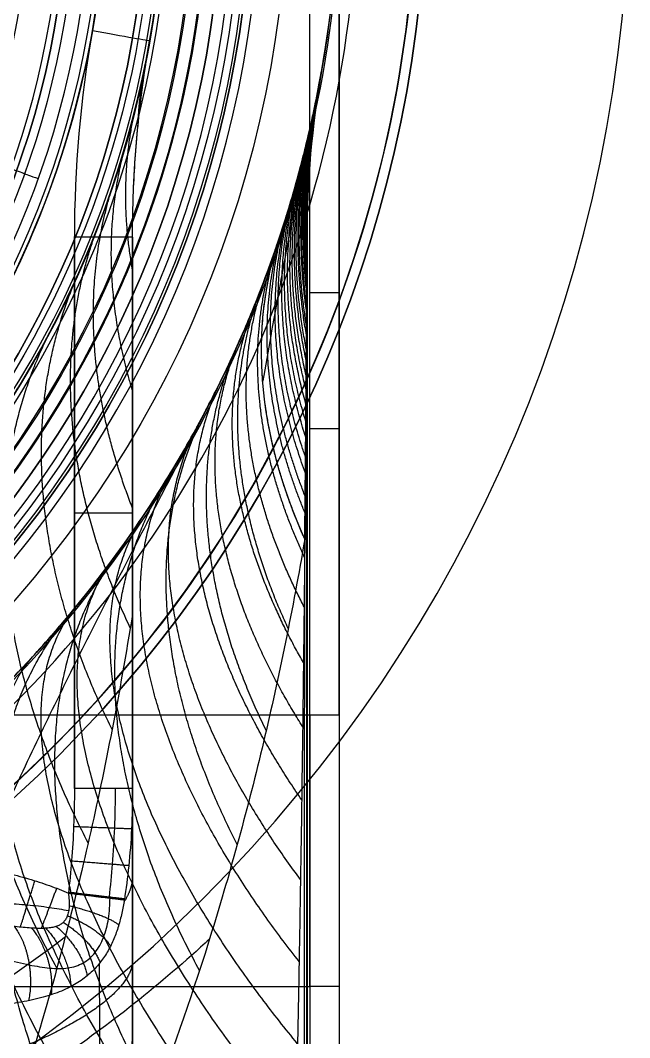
# Model space of a CAD drawing. Header units: centimetres. Extents: x -2.5 to 2.5, y -13.5 to 2.5.
# Drawn here: x 1.452 to 2.5, y -2.008 to -0.258 of the extents above; entities that cross this region are included whole.
import ezdxf

# ---------------------------------------------------------------- set-up
doc = ezdxf.new("R2010")
doc.units = ezdxf.units.CM
doc.layers.add('Default', color=7, linetype='Continuous', true_color=0x000000)

msp = doc.modelspace()

# ---------------------------------------------------------------- linework, layer by layer
at = {"layer": 'Default'}
for p, q in [((1.545, -1.5797, 0.5), (1.545, -0.6312, 0.5)), ((1.645, -0.6312, 0.176), (1.645, -2.4857, 0.176)), ((1.945, -0.6312, 0.2094), (1.945, -12.05, 0.2094))]:
    msp.add_line(p, q, dxfattribs=at)
for centre, radius, start, end in [((0, 0, -12.2), 2.4997, 270, 90), ((0, 0, -3.2), 2, 270, 90), ((0, 0, 1.625), 1.775, 270, 90), ((0, 0, 2.2181), 1.775, 270, 90), ((0, 0, 1.7716), 1.775, 270, 90), ((0, 0, 2.2306), 1.775, 270, 89.5314), ((0, 0, -3.2), 1.7, 270, 90), ((0, 0, 1.9431), 1.695, 270, 90), ((0, 0, 2.1931), 1.695, 270, 90), ((0, 0, 1.9681), 1.67, 270, 90), ((0, 0, -2.3), 1.6, 304.7778, 235.2223), ((0, 0, -2.85), 1.6, 270, 90), ((0, 0, 1.6), 1.575, 110.3329, 69.6671), ((0, 0, 0.5), 1.4698, 270, 90), ((0, 0, 1.4), 1.525, 112.0972, 67.9028), ((0, 0, -11.7), 1.7086, 268.5991, 6.7221), ((0, 0, -11.7), 1.7086, 268.5991, 6.7221), ((0, 0, -11.7), 2.033, 268.9001, 5.6458), ((0, 0, -12.1), 2.15, 180, 0), ((0, 0, 2.7331), 1.8654, 180, 0), ((0, 0, -12.1), 1.85, 180, 0), ((0, 0, 2.3), 1.82, 180, 0), ((0, 0, 2.28), 1.8, 180, 0), ((0, 0, 1.4), 1.8, 180, 0), ((0, 0, 2.9845), 1.7739, 180, 360), ((0, 0, -11.9502), 1.7, 180, 0), ((0, 0, 1.4), 1.5927, 180, 0), ((0, 0, 1.3), 1.535, 180, 0), ((0, 0, 0.95), 1.535, 180, 0), ((0, 0, 2.2036), 2.0033, 268.6052, 0), ((0, 0, 2.0421), 1.8, 270, 0), ((0, 0, -12), 2.15, 180, 0), ((0, 0, -12.2), 1.85, 180, 0), ((3.595, -0.6312, 0.5), 2.05, 170.0409, 180), ((3.595, -0.6312, 0.4), 1.65, 170.0409, 180)]:
    msp.add_arc(centre, radius, start, end, dxfattribs=at)
at = {"layer": 'Default', "extrusion": (0, 0, -1)}
for centre, radius, start, end in [((0, 0, 0.55), 2, 90, 196.6608), ((0, 0, -2.12), 1.845, 90, 270), ((0, 0, 0.9), 1.7, 336.1372, 203.8627), ((0, 0, -0.4), 1.7, 350.0409, 189.9591), ((0, 0, -1.9181), 1.775, 90, 270), ((0, 0, -2.2431), 1.775, 92.1373, 270), ((0, 0, -1.6), 1.75, 90, 270), ((0, 0, -1.9431), 1.75, 90, 270), ((0, 0, -2.1931), 1.75, 90, 270), ((0, 0, -2.1), 2, 121.2771, 271.3948), ((0, 0, 2.95), 1.7, 90, 270), ((0, 0, 3.075), 1.7, 90, 270), ((0, 0, -2.1), 2, 121.2771, 238.7227), ((0, 0, -0.5), 1.6, 350.0409, 189.9591), ((0, 0, -2.1681), 1.67, 90, 270), ((0, 0, -2.0681), 1.67, 90, 270), ((0, 0, -1.575), 1.55, 112.0972, 67.9028), ((0, 0, -1.425), 1.55, 112.0972, 67.9028), ((0, 0, -1.5), 1.55, 112.0972, 67.9028), ((0, 0, 2.3), 1.6, 160.3185, 235.2222), ((0, 0, 2.85), 1.6, 173.0769, 270), ((0, 0, 11.6), 2.133, 176.899, 271.0999), ((0, 0, 11.5897), 2.1324, 177.1805, 270), ((0, 0, 12.2), 2.15, 180, 0), ((0, 0, -2.7003), 1.9124, 180, 360), ((0, 0, 12), 1.85, 180, 0), ((0, 0, -2.3), 1.8322, 180, 0), ((0, 0, -1.721), 1.8, 180, 0), ((0, 0, -2.239), 1.8, 180, 0), ((0, 0, -1.125), 1.535, 180, 0), ((0, 0, -2.1979), 1.8, 180, 270), ((0, 0, 12.2), 1.7, 180, 0), ((0, 0, 11.7004), 1.7, 180, 271.4009), ((0, 0, -3.0503), 1.68, 180, 218.1628), ((-3.595, -0.6312, -0.4), 1.95, 0, 9.9591), ((-3.595, -0.6312, -0.073), 1.95, 0, 9.9591), ((-3.595, -0.6312, -0.0189), 1.65, 0, 9.9591), ((-3.595, -0.6312, -0.2094), 1.65, 0, 9.9591), ((-3.595, -0.6312, -0.5), 2.05, 0, 0.0349)]:
    msp.add_arc(centre, radius, start, end, dxfattribs=at)
at = {"layer": 'Default', "extrusion": (1.18574e-07, 1.91766e-06, -1)}
msp.add_arc((0, 0, -2.2849), 1.7524, 93.5352, 86.4648, dxfattribs=at)
at = {"layer": 'Default', "extrusion": (-4.41645e-08, 4.39232e-08, 1)}
msp.add_arc((0, 0, -2.2), 1.7, 304.7778, 235.2223, dxfattribs=at)
at = {"layer": 'Default', "extrusion": (-0.172945, -0.984932, -2.20339e-13)}
msp.add_arc((1.6, 0.4), 0.1, 0, 90, dxfattribs=at)
at = {"layer": 'Default', "extrusion": (0.336942, 0.941525, 0)}
for centre, start, end in [((-1.525, 1.425), 180, 270), ((-1.575, 1.575), 0, 89.9999)]:
    msp.add_arc(centre, 0.025, start, end, dxfattribs=at)
at = {"layer": 'Default', "extrusion": (0, -1, 0)}
for centre, radius, start, end in [((1.545, 0.4, 0.6312), 0.1, 0, 90), ((1.95, 2.7502, 0.9601), 0.05, 270, 0)]:
    msp.add_arc(centre, radius, start, end, dxfattribs=at)
at = {"layer": 'Default', "extrusion": (-0.252014, -0.757882, -0.601751)}
msp.add_arc((3.65, -0.5077, 0.3826), 1.65, 151.1313, 180.0003, dxfattribs=at)
at = {"layer": 'Default', "extrusion": (0, 1, 0)}
for centre, radius, start, end in [((-1.95, 3.2003, -0.7264), 0.05, 90, 180), ((-1.545, 0.4, -1.1055), 0.1, 90, 180), ((-1.95, 3.2003, -1.4528), 0.05, 90, 180), ((-1.95, 2.7502, -1.9202), 0.05, 180, 270)]:
    msp.add_arc(centre, radius, start, end, dxfattribs=at)
at = {"layer": 'Default', "extrusion": (0.000407828, -0.999999, 0.001673)}
msp.add_arc((1.8945, 0.0179, 1.1515), 0.05, 337.3197, 359.9969, dxfattribs=at)
at = {"layer": 'Default', "extrusion": (-1, 0, 0)}
for centre, radius in [((1.4528, 18.2502, -1.95), 15), ((1.4528, 18.2502, -2), 15.05), ((1.9202, 14.7002, -1.95), 12), ((1.9202, 14.7002, -2), 11.95), ((1.9202, 14.7002, -2), 11.95)]:
    msp.add_arc(centre, radius, 270, 285, dxfattribs=at)
at = {"layer": 'Default', "extrusion": (3.51805e-15, -1, -1.2551e-07)}
msp.add_arc((1.545, 0.4, 1.5797), 0.1, 0, 90, dxfattribs=at)
at = {"layer": 'Default', "extrusion": (0.854665, 0.51918, -1.05271e-05)}
msp.add_arc((-3.65, 2.1, 0), 1.65, 270, 356.3437, dxfattribs=at)
at = {"layer": 'Default', "extrusion": (0.120446, 0.99272, 3.85638e-12)}
msp.add_arc((-1.7354, 0.4, -1.5615), 0.1, 90, 165.6339, dxfattribs=at)
at = {"layer": 'Default'}
for points, degree in [([(1.95, -1.9202, 2.7003), (1.95, -0.9601, 2.7003), (1.95, 0, 2.7003)], 2), ([(1.95, -1.4528, 3.2502), (1.95, -0.7264, 3.2502), (1.95, 0, 3.2502)], 2), ([(2, 0, 2.7502), (2, -0.9601, 2.7502), (2, -1.9202, 2.7502)], 2), ([(2, -1.4528, 3.2003), (2, -0.7264, 3.2003), (2, 0, 3.2003)], 2), ([(1.6744, -0.294, -0.2541), (1.6688, -0.3257, -0.2979), (1.6557, -0.3899, -0.3933), (1.6289, -0.4906, -0.5568), (1.5928, -0.5981, -0.7411), (1.5446, -0.7141, -0.9466), (1.4795, -0.8422, -1.1781), (1.3898, -0.9841, -1.438), (1.2856, -1.1162, -1.6817), (1.1811, -1.2256, -1.8839), (1.0747, -1.3196, -2.0579), (1.0043, -1.3723, -2.1555), (0.9697, -1.3963, -2.2)], 3), ([(1.645, -0.6312, -0.048), (1.645, -0.5934, -0.0699), (1.6472, -0.5178, -0.1145), (1.6572, -0.4036, -0.1841), (1.668, -0.3302, -0.2306), (1.6744, -0.294, -0.2541)], 3), ([(1.6744, -0.294, 0.4), (1.6744, -0.294, 0.073), (1.6744, -0.294, -0.2541)], 2), ([(1.9699, -0.3459, 0.4), (1.9699, -0.3459, 0.2094), (1.9699, -0.3459, 0.0189)], 2), ([(1.545, -0.6312, 0.5), (1.545, -1.1055, 0.5), (1.545, -1.5797, 0.5)], 2), ([(1.645, -1.2789, 0.0726), (1.645, -1.2387, 0.0724), (1.645, -1.1617, 0.0705), (1.645, -1.0573, 0.0637), (1.645, -0.9631, 0.0531), (1.645, -0.8788, 0.039), (1.645, -0.8035, 0.0216), (1.645, -0.7373, 0.0011), (1.645, -0.6794, -0.0222), (1.645, -0.6464, -0.0392), (1.645, -0.6312, -0.048)], 3), ([(1.645, -0.6312, -0.048), (1.645, -0.6312, 0.176), (1.645, -0.6312, 0.4)], 2), ([(1.645, -0.6312, 0.4), (1.645, -1.1055, 0.4), (1.645, -1.5797, 0.4)], 2), ([(1.945, -0.6312, 0.4), (1.945, -0.6313, 0.4002), (1.945, -0.6316, 0.4005), (1.945, -0.6324, 0.4008), (1.945, -0.6334, 0.4011), (1.945, -0.6344, 0.4013), (1.945, -0.6355, 0.4015), (1.945, -0.6367, 0.4017), (1.945, -0.638, 0.4019), (1.945, -0.6395, 0.4021), (1.9449, -0.6413, 0.4023), (1.9449, -0.6431, 0.4025), (1.9449, -0.6452, 0.4027), (1.9449, -0.6474, 0.4029), (1.9449, -0.65, 0.4031), (1.9449, -0.6528, 0.4034), (1.9449, -0.656, 0.4036), (1.9449, -0.6595, 0.4039), (1.9448, -0.6634, 0.4041), (1.9448, -0.6677, 0.4044), (1.9448, -0.6726, 0.4047), (1.9447, -0.6781, 0.405), (1.9447, -0.6845, 0.4054), (1.9447, -0.6917, 0.4057), (1.9446, -0.6995, 0.4061), (1.9446, -0.7079, 0.4065), (1.9445, -0.7166, 0.4069), (1.9445, -0.7258, 0.4072), (1.9444, -0.7354, 0.4076), (1.9444, -0.7459, 0.408), (1.9443, -0.7572, 0.4084), (1.9442, -0.7695, 0.4089), (1.9441, -0.783, 0.4094), (1.944, -0.7977, 0.4098), (1.9439, -0.8136, 0.4104), (1.9438, -0.8308, 0.4109), (1.9437, -0.8495, 0.4115), (1.9435, -0.8697, 0.4121), (1.9434, -0.8917, 0.4127), (1.9432, -0.9155, 0.4133), (1.943, -0.9414, 0.4141), (1.9428, -0.9694, 0.4148), (1.9425, -0.9998, 0.4156), (1.9422, -1.0328, 0.4164), (1.9419, -1.0686, 0.4173), (1.9416, -1.1074, 0.4182), (1.9412, -1.1495, 0.4192), (1.9407, -1.1952, 0.4203), (1.9402, -1.2447, 0.4214), (1.9396, -1.2986, 0.4226), (1.9389, -1.3571, 0.4239), (1.9382, -1.4208, 0.4253), (1.9373, -1.4903, 0.4267), (1.9362, -1.566, 0.4283), (1.9351, -1.6488, 0.43), (1.9337, -1.7395, 0.4317), (1.932, -1.8391, 0.4336), (1.9301, -1.9488, 0.4357), (1.9277, -2.0699, 0.4379), (1.9249, -2.2042, 0.4401), (1.9214, -2.3541, 0.4426), (1.917, -2.521, 0.445), (1.9113, -2.7124, 0.4475), (1.9037, -2.927, 0.4495), (1.8981, -3.0561, 0.45), (1.895, -3.1195, 0.45)], 3), ([(1.945, -12.05, 0.4), (1.945, -6.3406, 0.4), (1.945, -0.6312, 0.4)], 2), ([(1.945, -0.6312, 0.0189), (1.945, -0.6312, 0.2094), (1.945, -0.6312, 0.4)], 2), ([(1.945, -1.1506, 0.0198), (1.945, -1.0929, 0.0197), (1.945, -0.9775, 0.0195), (1.945, -0.8044, 0.0192), (1.945, -0.689, 0.019), (1.945, -0.6312, 0.0189)], 3), ([(1.944, -1.1507, 0.0099), (1.9441, -1.0265, 0.0099), (1.9441, -0.9024, 0.0099), (1.9441, -0.7782, 0.0099)], 3), ([(1.938, -12.0499, 0.0016), (1.9377, -10.7841, 0.0017), (1.938, -8.2883, 0.0016), (1.9391, -4.579, 0.0011), (1.9404, -2.2735, 0.0007), (1.9411, -1.1507, 0.0005)], 3), ([(1.945, -12.05, 0.0271), (1.945, -10.9196, 0.0277), (1.945, -8.6053, 0.0273), (1.945, -4.9837, 0.025), (1.945, -2.4474, 0.0219), (1.945, -1.1506, 0.0198)], 3), ([(1.645, -1.2789, 0.0726), (1.6229, -1.4162, 0.0254), (1.5728, -1.673, -0.0655), (1.4846, -2.0083, -0.1873), (1.3894, -2.2933, -0.2921), (1.2884, -2.5362, -0.3837), (1.1843, -2.7412, -0.4628), (1.0793, -2.9133, -0.5305), (0.9757, -3.0566, -0.5875), (0.8733, -3.1749, -0.6358), (0.7715, -3.2741, -0.6769), (0.668, -3.3585, -0.7124), (0.567, -3.4266, -0.7413), (0.4702, -3.4801, -0.764), (0.3752, -3.5216, -0.7819), (0.2801, -3.5532, -0.7957), (0.1849, -3.5752, -0.8054), (0.091, -3.5882, -0.811), (0.0301, -3.5905, -0.8122), (0, -3.5905, -0.8122)], 3), ([(1.645, -12.0512, 0.0978), (1.645, -11.7362, 0.0984), (1.645, -11.1074, 0.0992), (1.645, -10.1701, 0.0994), (1.645, -9.2318, 0.0988), (1.645, -8.2877, 0.0976), (1.645, -7.334, 0.0959), (1.645, -6.373, 0.0937), (1.645, -5.4032, 0.0912), (1.645, -4.4166, 0.0879), (1.645, -3.4062, 0.0839), (1.645, -2.3656, 0.079), (1.645, -1.6452, 0.0749), (1.645, -1.2789, 0.0726)], 3), ([(-1.95, -1.4528, 3.2502), (0, -1.4528, 3.2502), (1.95, -1.4528, 3.2502)], 2), ([(1.545, -1.5797, 0.5), (1.545, -1.6017, 0.5), (1.5441, -1.6443, 0.5), (1.5406, -1.7041, 0.5), (1.5369, -1.7412, 0.5), (1.5347, -1.7592, 0.5)], 3), ([(1.645, -1.5797, 0.4), (1.645, -1.6189, 0.3811), (1.645, -1.6986, 0.3447), (1.645, -1.8217, 0.2946), (1.645, -1.9061, 0.2643), (1.645, -1.9489, 0.25)], 3), ([(1.4262, -1.7242, 0.5), (1.4401, -1.7275, 0.5), (1.4665, -1.7345, 0.5), (1.5026, -1.7462, 0.5), (1.5244, -1.7548, 0.5), (1.5347, -1.7592, 0.5)], 3), ([(1.6309, -1.7708, 0.4248), (1.6296, -1.7785, 0.4259), (1.6268, -1.7938, 0.4291), (1.621, -1.8164, 0.4366), (1.6133, -1.8383, 0.4466), (1.6033, -1.8587, 0.459), (1.5907, -1.878, 0.4737), (1.5747, -1.8958, 0.4906), (1.5547, -1.9116, 0.5095), (1.5304, -1.9251, 0.5296), (1.5007, -1.9364, 0.5509), (1.4641, -1.9454, 0.5726), (1.4367, -1.9495, 0.5855), (1.4221, -1.9512, 0.5914)], 3), ([(-1.95, -1.9202, 2.7003), (0, -1.9202, 2.7003), (1.95, -1.9202, 2.7003)], 2), ([(1.4221, -1.9512, 0.5914), (1.4289, -2.0024, 0.5542), (1.4434, -2.1066, 0.4845), (1.4664, -2.2661, 0.3949), (1.4893, -2.4289, 0.3195), (1.5113, -2.5955, 0.258), (1.5302, -2.7562, 0.2127), (1.5444, -2.8987, 0.1833), (1.5488, -3.023, 0.1655), (1.5453, -3.1532, 0.1536), (1.5436, -3.2545, 0.15), (1.5427, -3.308, 0.15)], 3), ([(1.5427, -3.308, 0.15), (1.5526, -3.2376, 0.15), (1.5723, -3.1014, 0.1533), (1.594, -2.923, 0.1643), (1.6074, -2.7168, 0.1816), (1.6237, -2.4912, 0.203), (1.6392, -2.2377, 0.2265), (1.645, -2.049, 0.2423), (1.645, -1.9489, 0.25)], 3), ([(1.645, -1.9489, 0.25), (1.645, -1.9849, 0.2442), (1.645, -2.0545, 0.2332), (1.645, -2.152, 0.2184), (1.645, -2.2426, 0.2055), (1.645, -2.3265, 0.1944), (1.645, -2.4036, 0.1849), (1.645, -2.4741, 0.1771), (1.645, -2.538, 0.1707), (1.645, -2.5971, 0.1654), (1.645, -2.6531, 0.161), (1.645, -2.7076, 0.1573), (1.645, -2.7626, 0.1543), (1.645, -2.8178, 0.152), (1.645, -2.873, 0.1504), (1.645, -2.9097, 0.15), (1.645, -2.928, 0.15)], 3)]:
    msp.add_open_spline(points, degree=degree, dxfattribs=at)
for points, knots in [([(1.0384, -1.7093, 2.1), (1.059, -1.6968, 2.1), (1.1009, -1.6703, 2.0975), (1.1646, -1.6266, 2.0857), (1.2308, -1.5772, 2.0649), (1.3001, -1.5207, 2.0334), (1.3724, -1.456, 1.9891), (1.4473, -1.3818, 1.93), (1.5241, -1.2969, 1.8537), (1.6037, -1.1975, 1.7551), (1.6815, -1.0858, 1.6346), (1.7489, -0.9727, 1.5034), (1.7989, -0.8758, 1.3847), (1.8377, -0.7909, 1.2758), (1.8678, -0.7164, 1.1762), (1.8915, -0.651, 1.0849), (1.9101, -0.5936, 1.0009), (1.9249, -0.5436, 0.9237), (1.9365, -0.5004, 0.8525), (1.9456, -0.4635, 0.7869), (1.9527, -0.4327, 0.7265), (1.9581, -0.4073, 0.6709), (1.9622, -0.3872, 0.6198), (1.9651, -0.3719, 0.573), (1.9672, -0.3607, 0.5303), (1.9686, -0.3531, 0.4917), (1.9694, -0.3485, 0.457), (1.9698, -0.3463, 0.4264), (1.9699, -0.3459, 0.4084), (1.9699, -0.3459, 0.4)], [0, 0, 0, 0, 0.940384, 1.880814, 2.821243, 3.761672, 4.702101, 5.64253, 6.58296, 7.523389, 8.463818, 9.404247, 10.344677, 11.285106, 12.225535, 13.165964, 14.106394, 15.046823, 15.987252, 16.927681, 17.86811, 18.80854, 19.748969, 20.689398, 21.629827, 22.570257, 23.510686, 24.451115, 25.391544, 25.391544, 25.391544, 25.391544]), ([(1.9699, -0.3459, 0.0189), (1.9699, -0.3459, 0.0104), (1.9698, -0.3463, -0.0076), (1.9694, -0.3485, -0.0376), (1.9686, -0.3529, -0.071), (1.9673, -0.36, -0.1083), (1.9654, -0.3706, -0.1494), (1.9626, -0.3849, -0.1942), (1.9589, -0.4037, -0.243), (1.9539, -0.4273, -0.2961), (1.9474, -0.4561, -0.3536), (1.9391, -0.4904, -0.4158), (1.9285, -0.5306, -0.4832), (1.9152, -0.5769, -0.5559), (1.9041, -0.6123, -0.6085), (1.8978, -0.6311, -0.6358)], [0, 0, 0, 0, 0.560946, 1.121894, 1.682843, 2.243791, 2.804739, 3.365688, 3.926636, 4.487584, 5.048533, 5.609481, 6.170429, 6.731378, 7.292326, 7.292326, 7.292326, 7.292326]), ([(1.9586, -0.4048, -0.2444), (1.9564, -0.4154, -0.249), (1.9507, -0.4432, -0.2597), (1.9414, -0.4891, -0.2734), (1.9306, -0.5436, -0.2853), (1.9193, -0.6019, -0.2945), (1.9075, -0.6643, -0.3016), (1.8951, -0.7312, -0.3067), (1.8821, -0.8033, -0.3102), (1.8733, -0.8529, -0.3115), (1.8688, -0.8786, -0.3119), (1.8688, -0.8786, -0.3119)], [0.3286699, 0.3286699, 0.3286699, 0.3286699, 0.3711548, 0.4404172, 0.5155843, 0.5971821, 0.6858107, 0.782086, 0.8866198, 1, 1.0000055, 1.0000055, 1.0000055, 1.0000055]), ([(1.8978, -0.6311, -0.6358), (1.8746, -0.7008, -0.7368), (1.8223, -0.8334, -0.9356), (1.7233, -1.022, -1.2263), (1.6134, -1.1871, -1.484), (1.4955, -1.3321, -1.7114), (1.3731, -1.4574, -1.9084), (1.2488, -1.5649, -2.0775), (1.1244, -1.6562, -2.2212), (1.0013, -1.7332, -2.3423), (0.8803, -1.7975, -2.4434), (0.762, -1.8506, -2.5268), (0.6465, -1.8939, -2.5949), (0.5337, -1.9286, -2.6494), (0.4235, -1.9557, -2.6919), (0.3155, -1.9759, -2.7236), (0.2088, -1.99, -2.7457), (0.1036, -1.9982, -2.7585), (0.0343, -2, -2.7613), (0, -2, -2.7613)], [0, 0, 0, 0, 1.999729, 3.999461, 5.999193, 7.998925, 9.998657, 11.998389, 13.99812, 15.997852, 17.997584, 19.997316, 21.997048, 23.99678, 25.996512, 27.996244, 29.995975, 31.995707, 33.995439, 33.995439, 33.995439, 33.995439]), ([(1.9411, -1.1507, 0.0005), (1.9413, -1.136, 0.0008), (1.9415, -1.1078, 0.0014), (1.9419, -1.0688, 0.0023), (1.9422, -1.0328, 0.0031), (1.9425, -0.9997, 0.0039), (1.9428, -0.9692, 0.0047), (1.943, -0.941, 0.0054), (1.9432, -0.9151, 0.006), (1.9434, -0.8913, 0.0066), (1.9435, -0.8693, 0.0072), (1.9437, -0.849, 0.0078), (1.9438, -0.8303, 0.0083), (1.9439, -0.8131, 0.0088), (1.944, -0.7973, 0.0093), (1.9441, -0.7827, 0.0098), (1.9442, -0.7692, 0.0102), (1.9443, -0.7568, 0.0107), (1.9444, -0.7454, 0.0111), (1.9444, -0.7348, 0.0115), (1.9445, -0.7251, 0.0118), (1.9445, -0.7161, 0.0122), (1.9446, -0.7079, 0.0125), (1.9446, -0.7003, 0.0129), (1.9447, -0.6934, 0.0132), (1.9447, -0.6871, 0.0135), (1.9447, -0.6814, 0.0138), (1.9448, -0.6762, 0.0141), (1.9448, -0.6715, 0.0143), (1.9448, -0.6672, 0.0146), (1.9448, -0.6634, 0.0148), (1.9448, -0.6599, 0.015), (1.9449, -0.6568, 0.0153), (1.9449, -0.6539, 0.0155), (1.9449, -0.6513, 0.0157), (1.9449, -0.6489, 0.0159), (1.9449, -0.6467, 0.0161), (1.9449, -0.6447, 0.0162), (1.9449, -0.6429, 0.0164), (1.9449, -0.6413, 0.0166), (1.945, -0.6398, 0.0168), (1.945, -0.6384, 0.017), (1.945, -0.6371, 0.0171), (1.945, -0.6359, 0.0173), (1.945, -0.6349, 0.0175), (1.945, -0.634, 0.0177), (1.945, -0.6331, 0.0179), (1.945, -0.6323, 0.0181), (1.945, -0.6316, 0.0184), (1.945, -0.6312, 0.0187), (1.945, -0.6312, 0.0189)], [0, 0, 0, 0, 0.108384, 0.216768, 0.325152, 0.433536, 0.541919, 0.650303, 0.758687, 0.867071, 0.975455, 1.083839, 1.192223, 1.300607, 1.408991, 1.517374, 1.625758, 1.734142, 1.842526, 1.95091, 2.059294, 2.167678, 2.276062, 2.384446, 2.49283, 2.601213, 2.709597, 2.817981, 2.926365, 3.034749, 3.143133, 3.251517, 3.359901, 3.468285, 3.576668, 3.685052, 3.793436, 3.90182, 4.010204, 4.118588, 4.226972, 4.335356, 4.44374, 4.552123, 4.660507, 4.768891, 4.877275, 4.985659, 5.094043, 5.202392, 5.202392, 5.202392, 5.202392]), ([(1.2808, -2.1085, 0.9498), (1.2808, -2.0727, 0.9812), (1.2888, -1.9979, 1.0436), (1.3221, -1.8744, 1.1312), (1.369, -1.7468, 1.207), (1.4249, -1.6169, 1.2711), (1.4861, -1.4864, 1.3239), (1.5497, -1.3573, 1.3665), (1.6149, -1.2291, 1.4002), (1.6817, -1.1, 1.4264), (1.7344, -0.9992, 1.4411), (1.7646, -0.9416, 1.4474), (1.7715, -0.9283, 1.4488)], [1.131803, 1.131803, 1.131803, 1.131803, 5.068049, 8.702734, 12.10703, 15.391469, 18.50022, 21.420031, 24.221033, 26.973401, 29.704206, 30.513827, 30.513827, 30.513827, 30.513827]), ([(1.9411, -1.1507, 0.0005), (1.9205, -1.2711, -0.0486), (1.8733, -1.5027, -0.1464), (1.7835, -1.8312, -0.2895), (1.6823, -2.121, -0.4179), (1.5757, -2.3704, -0.5292), (1.4649, -2.5845, -0.6266), (1.3497, -2.7714, -0.713), (1.2313, -2.9339, -0.789), (1.1154, -3.0697, -0.8528), (1.0012, -3.1833, -0.9072), (0.8861, -3.2806, -0.9543), (0.7708, -3.3628, -0.9945), (0.6564, -3.4309, -1.0279), (0.5447, -3.4855, -1.0548), (0.4347, -3.5283, -1.0761), (0.3249, -3.5609, -1.0924), (0.215, -3.5837, -1.1039), (0.1062, -3.5972, -1.1106), (0.0352, -3.5997, -1.1121), (0, -3.5997, -1.1121)], [-35.873472, -35.873472, -35.873472, -35.873472, -33.880462, -31.887452, -29.894442, -27.901432, -25.908422, -23.915412, -21.922402, -19.929392, -17.936382, -15.943372, -13.950362, -11.957352, -9.964342, -7.971332, -5.978322, -3.985312, -1.992302, 0, 0, 0, 0]), ([(1.9433, -12.0498, 0.014), (1.9432, -11.6208, 0.014), (1.9432, -10.7615, 0.0141), (1.9432, -9.4354, 0.014), (1.9433, -8.0325, 0.014), (1.9435, -6.5159, 0.0139), (1.9438, -4.8714, 0.0138), (1.9442, -3.0702, 0.0136), (1.9445, -1.8131, 0.0136), (1.9446, -1.1507, 0.0135)], [2.181643, 2.181643, 2.181643, 2.181643, 15.05252, 27.959278, 41.965402, 57.139338, 73.4586, 91.301475, 111.173678, 111.173678, 111.173678, 111.173678]), ([(1.6049, -1.7677, 0.4707), (1.605, -1.7671, 0.4707), (1.6073, -1.7477, 0.4707), (1.6112, -1.7076, 0.4707), (1.6149, -1.6455, 0.4707), (1.6157, -1.6022, 0.4707), (1.6157, -1.5797, 0.4707)], [0.8458325, 0.8458325, 0.8458325, 0.8458325, 0.8473776, 0.8936418, 0.9445146, 1, 1, 1, 1]), ([(1.645, -1.5797, 0.4), (1.645, -1.6037, 0.4028), (1.6438, -1.6499, 0.4084), (1.6389, -1.7135, 0.4167), (1.6338, -1.7523, 0.4221), (1.6309, -1.7708, 0.4248)], [-1.935351, -1.935351, -1.935351, -1.935351, -1.29023, -0.645108, 0, 0, 0, 0]), ([(1.5347, -1.7592, 0.5), (1.5352, -1.7634, 0.5), (1.536, -1.7715, 0.5004), (1.5361, -1.7822, 0.502), (1.5351, -1.7916, 0.5043), (1.5329, -1.7994, 0.5072), (1.5297, -1.8055, 0.5103), (1.5258, -1.8101, 0.5134), (1.521, -1.8137, 0.5167), (1.5151, -1.8165, 0.5202), (1.5079, -1.8185, 0.524), (1.4995, -1.8197, 0.528), (1.4899, -1.8202, 0.5321), (1.4791, -1.82, 0.5362), (1.4672, -1.8193, 0.5404), (1.454, -1.8181, 0.5446), (1.4394, -1.8164, 0.5488), (1.4234, -1.8145, 0.5529), (1.4117, -1.8129, 0.5557), (1.4055, -1.8121, 0.557)], [0, 0, 0, 0, 0.10993, 0.219863, 0.329796, 0.439729, 0.549662, 0.659595, 0.769528, 0.879461, 0.989394, 1.099327, 1.20926, 1.319192, 1.429125, 1.539058, 1.648991, 1.758924, 1.868857, 1.868857, 1.868857, 1.868857]), ([(1.414, -1.7762, 0.5154), (1.418, -1.7764, 0.515), (1.4347, -1.7772, 0.513), (1.4641, -1.7792, 0.5098), (1.5004, -1.7834, 0.5064), (1.5242, -1.7873, 0.5046), (1.5352, -1.7894, 0.5038)], [0.14486377, 0.14486377, 0.14486377, 0.14486377, 0.15334372, 0.17975913, 0.20607006, 0.22886175, 0.22886175, 0.22886175, 0.22886175]), ([(1.4267, -1.8735, 0.6009), (1.4406, -1.8768, 0.5952), (1.4665, -1.8828, 0.5828), (1.502, -1.8892, 0.5608), (1.5334, -1.8897, 0.5367), (1.5603, -1.8814, 0.5122), (1.5818, -1.8628, 0.4907), (1.5967, -1.8353, 0.4751), (1.6048, -1.8019, 0.4675), (1.6062, -1.7792, 0.468), (1.6063, -1.7679, 0.4693), (1.6063, -1.7679, 0.4693)], [0.000006, 0.000006, 0.000006, 0.000006, 0.1503755, 0.2875183, 0.4132639, 0.528431, 0.634121, 0.7432535, 0.8646852, 1, 1.0000028, 1.0000028, 1.0000028, 1.0000028]), ([(1.5292, -1.8351, -0.1246), (1.5191, -1.8429, -0.1392), (1.4669, -1.8823, -0.2145), (1.3739, -1.9456, -0.342), (1.2518, -2.0159, -0.4966), (1.1358, -2.0727, -0.6332), (1.0231, -2.1195, -0.7567), (0.9113, -2.158, -0.8705), (0.8031, -2.1882, -0.9724), (0.7034, -2.2102, -1.0591), (0.6147, -2.2253, -1.1301), (0.5354, -2.2355, -1.1884), (0.4617, -2.2425, -1.2381), (0.3904, -2.247, -1.2815), (0.3208, -2.2496, -1.3188), (0.2528, -2.2508, -1.3498), (0.186, -2.251, -1.3743), (0.1187, -2.2507, -1.3923), (0.0568, -2.2504, -1.4018), (0.0169, -2.2503, -1.4036), (0, -2.2503, -1.4036)], [14.86413, 14.86413, 14.86413, 14.86413, 15.562228, 18.458655, 21.119642, 23.517518, 25.848067, 28.188775, 30.468217, 32.573514, 34.433886, 36.099976, 37.694218, 39.302963, 40.924426, 42.545401, 44.183165, 45.861617, 47.655354, 48.97419, 48.97419, 48.97419, 48.97419]), ([(1.7774, -1.8385, -0.2931), (1.7671, -1.8479, -0.308), (1.7141, -1.896, -0.3841), (1.6187, -1.9746, -0.5134), (1.4913, -2.065, -0.6708), (1.3684, -2.141, -0.8104), (1.247, -2.2062, -0.937), (1.1245, -2.2629, -1.0541), (1.0036, -2.3107, -1.1595), (0.8898, -2.3486, -1.2494), (0.7866, -2.3775, -1.3234), (0.6925, -2.3998, -1.3845), (0.6032, -2.4175, -1.4368), (0.5152, -2.4319, -1.4825), (0.4272, -2.4433, -1.5221), (0.3395, -2.4521, -1.555), (0.2516, -2.4586, -1.5812), (0.1614, -2.463, -1.6004), (0.0775, -2.4652, -1.6105), (0.0231, -2.4656, -1.6125), (0, -2.4656, -1.6125)], [8.72045, 8.72045, 8.72045, 8.72045, 9.401664, 12.224496, 14.81787, 17.154818, 19.42615, 21.707383, 23.928906, 25.98071, 27.793811, 29.417568, 30.971302, 32.53917, 34.119433, 35.69922, 37.295371, 38.931175, 40.679335, 41.964588, 41.964588, 41.964588, 41.964588]), ([(1.5878, -1.8807, 0.4766), (1.5878, -1.9047, 0.4647), (1.5879, -1.9712, 0.4325), (1.5888, -2.0807, 0.3833), (1.5907, -2.2092, 0.3315), (1.5934, -2.3368, 0.2859), (1.5965, -2.4639, 0.2464), (1.6, -2.5891, 0.2132), (1.6026, -2.6878, 0.1916), (1.6042, -2.7445, 0.181), (1.6047, -2.7603, 0.1781)], [2.536686, 2.536686, 2.536686, 2.536686, 3.390402, 4.891818, 6.352729, 7.778331, 9.173323, 10.54254, 11.836496, 12.338012, 12.338012, 12.338012, 12.338012])]:
    msp.add_open_spline(points, degree=3, knots=knots, dxfattribs=at)
for points, weights in [([(1.6547, -0.437, -0.164), (1.6558, -0.4028, -0.2143), (1.6598, -0.3692, -0.2646), (1.6664, -0.3364, -0.3146)], [1.12395767591, 1.13645300409, 1.1498930089, 1.16427769035]), ([(1.945, -0.6312, 0.4), (1.945, -0.5366, 0.4), (1.9531, -0.4412, 0.4), (1.9699, -0.3459, 0.4)], [1.17847884468, 1.15058635746, 1.1259631268, 1.10460915268]), ([(1.945, -0.6338, 0.4011), (1.9447, -0.5387, 0.4135), (1.9527, -0.443, 0.4262), (1.9696, -0.3473, 0.4391)], [1.17847884468, 1.15024810001, 1.12536638648, 1.10383370409]), ([(1.945, -0.6338, 0.0177), (1.9447, -0.5379, 0.005), (1.9529, -0.4422, -0.0078), (1.9696, -0.3473, -0.0208)], [1.01650568649, 1.00890847498, 1.00393388793, 1.00158192533]), ([(1.9449, -0.6549, 0.4035), (1.9422, -0.5566, 0.4414), (1.9495, -0.4576, 0.4804), (1.9675, -0.3589, 0.5199)], [1.17847884468, 1.14752136868, 1.12059111503, 1.0976880837]), ([(1.9449, -0.6556, 0.0153), (1.9421, -0.5563, -0.0236), (1.9496, -0.4572, -0.0632), (1.9675, -0.3593, -0.1032)], [1.01650569062, 1.00813195077, 1.00294436292, 1.00094292709]), ([(1.9449, -0.6419, 0.4024), (1.9437, -0.5456, 0.4277), (1.9515, -0.4486, 0.4537), (1.9688, -0.3518, 0.48)], [1.17847884468, 1.14918126285, 1.12349061398, 1.10140689805]), ([(1.9449, -0.6419, 0.0165), (1.9437, -0.5448, -0.0092), (1.9517, -0.4478, -0.0353), (1.9688, -0.3518, -0.0616)], [1.0165056885, 1.00861367563, 1.00355177193, 1.0013199774]), ([(1.9446, -0.6985, 0.0129), (1.9367, -0.5925, -0.0525), (1.9427, -0.4868, -0.1194), (1.963, -0.383, -0.187)], [1.01650569523, 1.0067179818, 1.00128328105, 1.00020159298]), ([(1.9447, -0.693, 0.4058), (1.9375, -0.589, 0.4676), (1.9434, -0.484, 0.5314), (1.9636, -0.3798, 0.5965)], [1.17847884468, 1.14298688761, 1.11278832688, 1.08788316249]), ([(1.9448, -0.6746, 0.0141), (1.9397, -0.5723, -0.0381), (1.9466, -0.4703, -0.0913), (1.9655, -0.3698, -0.145)], [1.01650569286, 1.00748964625, 1.00216728416, 1.00053860661]), ([(1.9448, -0.6718, 0.4046), (1.9401, -0.5709, 0.4544), (1.9469, -0.4693, 0.5057), (1.9658, -0.3681, 0.5579)], [1.17847884468, 1.14546728392, 1.11703510264, 1.09318230082]), ([(1.645, -0.6876, -0.0195), (1.6271, -0.5876, -0.1501), (1.63, -0.4917, -0.2821), (1.652, -0.4011, -0.4132)], [1.07070466231, 1.09541743408, 1.12660843235, 1.16427765711]), ([(1.9445, -0.7273, 0.0117), (1.9328, -0.6167, -0.067), (1.9379, -0.5066, -0.1479), (1.9598, -0.3988, -0.2296)], [1.01650569778, 1.00583111452, 1.00033414004, 1.00001477436]), ([(1.9445, -0.7188, 0.4069), (1.9341, -0.6108, 0.4809), (1.9391, -0.5018, 0.5577), (1.9608, -0.3939, 0.6361)], [1.17847884468, 1.14012533775, 1.10795319995, 1.08196243128]), ([(1.9443, -0.761, 0.0105), (1.9282, -0.645, -0.0818), (1.932, -0.5297, -0.1769), (1.956, -0.4173, -0.2732)], [1.01650570052, 1.00483792039, 0.999356052799, 1.00006009776]), ([(1.9443, -0.7492, 0.4081), (1.9301, -0.6364, 0.4946), (1.9339, -0.5228, 0.5847), (1.9574, -0.4105, 0.677)], [1.17847884468, 1.1369098865, 1.10260220186, 1.07555579076]), ([(1.9441, -0.7843, 0.4094), (1.9251, -0.6661, 0.5085), (1.9275, -0.547, 0.6125), (1.9533, -0.4298, 0.7193)], [1.17847884468, 1.1333657182, 1.09680484136, 1.06879621417]), ([(1.9438, -0.8242, 0.4107), (1.9193, -0.6997, 0.5228), (1.9199, -0.5744, 0.6413), (1.9483, -0.4516, 0.7633)], [1.17847884468, 1.12950005642, 1.09060196583, 1.06178457292]), ([(1.944, -0.7999, 0.0093), (1.9226, -0.6775, -0.0968), (1.9249, -0.5562, -0.2068), (1.9513, -0.4386, -0.3184)], [1.01650570349, 1.00373946601, 0.998378705952, 1.00042342332]), ([(1.645, -0.8957, 0.0414), (1.599, -0.7431, -0.1406), (1.5972, -0.5983, -0.3289), (1.6351, -0.4653, -0.5165)], [1.04253260615, 1.06990367311, 1.11048534553, 1.16427762342]), ([(1.9437, -0.8439, 0.008), (1.9158, -0.7144, -0.1123), (1.9164, -0.5862, -0.2377), (1.9457, -0.4628, -0.3652)], [1.01650570672, 1.0025387669, 0.997435825358, 1.0011968821]), ([(1.9435, -0.8691, 0.412), (1.9124, -0.7375, 0.5375), (1.9109, -0.6051, 0.6711), (1.9425, -0.4762, 0.8092)], [1.17847884468, 1.12532166764, 1.08403852591, 1.05462941948]), ([(1.9432, -0.9193, 0.4134), (1.9043, -0.7796, 0.5525), (1.9003, -0.6392, 0.702), (1.9355, -0.5037, 0.8573)], [1.17847884468, 1.1208198451, 1.07713124173, 1.04741303456]), ([(1.9433, -0.8934, 0.0066), (1.9079, -0.7556, -0.1281), (1.9063, -0.6197, -0.2698), (1.9391, -0.4899, -0.4141)], [1.01650571023, 1.00123287286, 0.996559074767, 1.00248431594]), ([(1.9429, -0.9484, 0.0052), (1.8985, -0.8014, -0.1443), (1.8944, -0.6568, -0.3032), (1.9312, -0.5201, -0.4654)], [1.01650571403, 0.999816274518, 0.99578324254, 1.0044066181]), ([(1.645, -1.0973, 0.0661), (1.5653, -0.8947, -0.1561), (1.5577, -0.7039, -0.3935), (1.614, -0.5339, -0.6314)], [1.02376355688, 1.04957488908, 1.09641289903, 1.16427758673]), ([(1.9427, -0.9751, 0.4149), (1.8948, -0.8263, 0.568), (1.8877, -0.677, 0.7343), (1.9273, -0.5343, 0.9079)], [1.17847884468, 1.11597234791, 1.06988402445, 1.04021387429]), ([(1.9424, -1.0095, 0.0037), (1.8875, -0.8519, -0.161), (1.8804, -0.6976, -0.3379), (1.9218, -0.5536, -0.5192)], [1.01650571817, 0.998280438103, 0.995148147179, 1.0071088454]), ([(1.9422, -1.0371, 0.4165), (1.8836, -0.878, 0.5839), (1.873, -0.7188, 0.7682), (1.9176, -0.5683, 0.9615)], [1.17847884468, 1.11073869648, 1.06228120199, 1.03310636124]), ([(1.9418, -1.0768, 0.0021), (1.8745, -0.9074, -0.1781), (1.8639, -0.7424, -0.3742), (1.9108, -0.5905, -0.5759)], [1.01650572266, 0.996616145232, 0.994701937548, 1.01076309961]), ([(1.641, -1.3034, 0.0642), (1.5224, -1.0501, -0.191), (1.5086, -0.8134, -0.4751), (1.5869, -0.6097, -0.7623)], [1.0109739445, 1.0319640285, 1.08306522882, 1.16427754547]), ([(1.9416, -1.1058, 0.4182), (1.8705, -0.9351, 0.6002), (1.8555, -0.7647, 0.8037), (1.906, -0.6059, 1.0186)], [1.17847884468, 1.10507808265, 1.05431728059, 1.02619643851]), ([(1.9411, -1.1507, 0.0005), (1.8594, -0.968, -0.1954), (1.8446, -0.791, -0.412), (1.8978, -0.6311, -0.6358)], [1.01650572753, 0.994813199193, 0.994502602588, 1.01557393772]), ([(1.9408, -1.182, 0.42), (1.855, -0.9981, 0.6168), (1.8349, -0.8152, 0.841), (1.8922, -0.6477, 1.0794)], [1.17847884468, 1.09894474424, 1.04599225272, 1.01962137012]), ([(1.6098, -1.4781, 0.0032), (1.4661, -1.1859, -0.2713), (1.4523, -0.9168, -0.5879), (1.5521, -0.6935, -0.9104)], [1.00502673347, 1.02083316063, 1.07391674916, 1.16427749904]), ([(1.9399, -1.2669, 0.4219), (1.8367, -1.0679, 0.6337), (1.8103, -0.8708, 0.8804), (1.8757, -0.6942, 1.1449)], [1.17847884468, 1.09223758251, 1.03725025682, 1.01351686762]), ([(1.9127, -1.3042, -0.063), (1.8124, -1.0899, -0.2789), (1.8007, -0.8897, -0.5193), (1.867, -0.7172, -0.7623)], [1.01097955623, 1.03197308456, 1.08307221707, 1.16427695377]), ([(1.9389, -1.363, 0.424), (1.8146, -1.1462, 0.6509), (1.7804, -0.9329, 0.9225), (1.8553, -0.7468, 1.2167)], [1.17847884468, 1.08476219286, 1.02795248166, 1.00804971106]), ([(1.5687, -1.6731, -0.0662), (1.3941, -1.3349, -0.3592), (1.3804, -1.029, -0.7138), (1.5067, -0.7873, -1.0789)], [1.00105375188, 1.00912260977, 1.06353050787, 1.16427744617]), ([(1.8748, -1.4797, -0.1374), (1.7532, -1.2325, -0.3696), (1.7416, -1.0048, -0.6375), (1.826, -0.8159, -0.9104)], [1.00502881429, 1.02083778775, 1.07392050423, 1.16427696372]), ([(1.9375, -1.4732, 0.4264), (1.7875, -1.2353, 0.668), (1.7436, -1.0028, 0.9678), (1.8299, -0.8072, 1.2964)], [1.17847884468, 1.07629024928, 1.01798294293, 1.00355692562]), ([(1.515, -1.8887, -0.144), (1.3034, -1.4958, -0.4526), (1.2896, -1.1481, -0.8511), (1.4478, -0.891, -1.2676)], [1.00011808066, 0.997103150814, 1.05182291941, 1.16427738644]), ([(1.9358, -1.5989, 0.4289), (1.7545, -1.3354, 0.6842), (1.6982, -1.0806, 1.0155), (1.7979, -0.8761, 1.3842)], [1.17847884468, 1.06671911584, 1.00744559487, 1.00065828178]), ([(1.945, -0.8935, 0.0193), (1.945, -0.8936, 0.015), (1.9444, -0.8936, 0.0108), (1.9433, -0.8936, 0.0066)], [1.00902072196, 1.00082134612, 0.998211580886, 1.00119142625]), ([(1.8251, -1.6757, -0.222), (1.6773, -1.3896, -0.4699), (1.6658, -1.1307, -0.7699), (1.7726, -0.9262, -1.0789)], [1.00105323396, 1.00912026872, 1.06352818241, 1.16427697504]), ([(1.9337, -1.7361, 0.4317), (1.7162, -1.4428, 0.6975), (1.6449, -1.1628, 1.0628), (1.7593, -0.9513, 1.4766)], [1.17847884468, 1.05632171455, 0.996871026475, 1.00012678044]), ([(1.9313, -1.877, 0.4343), (1.6745, -1.5506, 0.7061), (1.5861, -1.244, 1.106), (1.7153, -1.0285, 1.5678)], [1.17847884468, 1.0456141512, 0.986930630865, 1.00242828368]), ([(1.7601, -1.8925, -0.3169), (1.5811, -1.56, -0.578), (1.5694, -1.2658, -0.9152), (1.7033, -1.0482, -1.2676)], [1.00011828603, 0.997100670567, 1.05182023783, 1.16427698783]), ([(1.9287, -2.0185, 0.4369), (1.6308, -1.656, 0.7089), (1.5233, -1.3214, 1.1434), (1.6664, -1.106, 1.6557)], [1.17847884468, 1.03478770902, 0.97785955571, 1.00769438474]), ([(1.682, -2.1129, -0.4143), (1.4695, -1.7289, -0.6831), (1.4575, -1.3976, -1.0598), (1.6206, -1.1721, -1.4607)], [1.00312946326, 0.985927322546, 1.03964316851, 1.16427700115]), ([(1.9258, -2.1616, 0.4394), (1.5854, -1.759, 0.7051), (1.4566, -1.3951, 1.1743), (1.6116, -1.1844, 1.7402)], [1.17847884468, 1.0237262876, 0.969608993336, 1.0161269619]), ([(1.9224, -2.3094, 0.4418), (1.5383, -1.8609, 0.6934), (1.3852, -1.4656, 1.1983), (1.5488, -1.2654, 1.8221)], [1.17847884468, 1.01213984956, 0.962069513674, 1.02826783704]), ([(1.6001, -2.3099, -0.5023), (1.3574, -1.8755, -0.7717), (1.3448, -1.5096, -1.1851), (1.5346, -1.2826, -1.6338)], [1.00945131404, 0.976881456361, 1.02849002281, 1.16427701338]), ([(1.9184, -2.4646, 0.4442), (1.4902, -1.9621, 0.6715), (1.3086, -1.5324, 1.2135), (1.4752, -1.3505, 1.9015)], [1.17847884468, 0.999734165133, 0.955247668356, 1.04501935435]), ([(1.5171, -2.482, -0.5801), (1.2493, -1.9995, -0.8444), (1.236, -1.6023, -1.2909), (1.4485, -1.379, -1.7852)], [1.01798668342, 0.969756853587, 1.01852030058, 1.16427702441]), ([(1.9138, -2.6255, 0.4463), (1.4448, -2.0594, 0.6372), (1.2299, -1.5926, 1.2171), (1.3894, -1.4386, 1.9746)], [1.17847884468, 0.986608345745, 0.949438065318, 1.0669680034]), ([(1.9086, -2.7874, 0.4481), (1.4079, -2.148, 0.5893), (1.1547, -1.6427, 1.2064), (1.2912, -1.5273, 2.0362)], [1.17847884468, 0.973110551833, 0.944973918216, 1.09406894383]), ([(1.645, -1.5849, 0.3975), (1.645, -1.5855, 0.3986), (1.645, -1.586, 0.3997), (1.645, -1.5866, 0.4008)], [1.07925255854, 1.07831341446, 1.07738261703, 1.07646016625]), ([(1.9024, -2.9528, 0.4495), (1.3868, -2.2274, 0.5263), (1.0876, -1.6819, 1.1786), (1.1757, -1.618, 2.0816)], [1.17847884468, 0.959124412142, 0.941963552574, 1.12699626598]), ([(1.5437, -1.6446, 0.5), (1.5981, -1.6467, 0.5), (1.6387, -1.6483, 0.4633), (1.6433, -1.6485, 0.4083)], [1.17157280023, 0.956010438482, 0.943570884108, 1.13425413711]), ([(1.5402, -1.7038, 0.5), (1.5906, -1.7078, 0.5), (1.63, -1.711, 0.4676), (1.6385, -1.7116, 0.4165)], [1.17157280023, 0.968800767989, 0.94576219439, 1.10245707943]), ([(1.645, -1.7309, 0.332), (1.645, -1.7442, 0.3639), (1.6401, -1.759, 0.3953), (1.6302, -1.7748, 0.4254)], [1.09226865372, 1.0606005383, 1.03708418537, 1.02171959494]), ([(1.4522, -1.8178, 0.545), (1.4578, -1.7999, 0.5164), (1.4668, -1.7711, 0.5), (1.4771, -1.7381, 0.5)], [1.07659049402, 0.98340944497, 0.975252405882, 1.05211937676]), ([(1.4883, -1.8201, 0.5326), (1.4952, -1.8022, 0.5116), (1.5045, -1.7779, 0.5), (1.5147, -1.7511, 0.5)], [1.05787425563, 0.990186553326, 0.981872725382, 1.03293277179]), ([(1.5347, -1.7592, 0.5), (1.581, -1.7648, 0.5), (1.6189, -1.7694, 0.4717), (1.6309, -1.7709, 0.4248)], [1.18142435068, 0.985737250614, 0.948353491537, 1.06927307344]), ([(1.5349, -1.7574, 0.5), (1.5814, -1.763, 0.5), (1.6194, -1.7675, 0.4715), (1.6312, -1.7689, 0.4245)], [1.17157280024, 0.981134078714, 0.949229693368, 1.0758596442]), ([(1.5359, -1.781, 0.5019), (1.5762, -1.7907, 0.5004), (1.6091, -1.8031, 0.4765), (1.6213, -1.8141, 0.4362)], [1.18142596633, 1.00407306396, 0.956748621472, 1.03945263886]), ([(1.5331, -1.798, 0.5068), (1.568, -1.8125, 0.5062), (1.5961, -1.8318, 0.4876), (1.6072, -1.8504, 0.4542)], [1.18142741623, 1.01782919689, 0.964871824706, 1.02255529966]), ([(1.4413, -1.8166, 0.5482), (1.4654, -1.8461, 0.5837), (1.4759, -1.8969, 0.5934), (1.4663, -1.9443, 0.5706)], [1.18143449528, 0.966888015709, 0.94261761274, 1.10862328638]), ([(1.5139, -1.8167, 0.5208), (1.5414, -1.8399, 0.5287), (1.5616, -1.871, 0.521), (1.5669, -1.9017, 0.4978)], [1.18142998122, 1.02139427443, 0.967231756056, 1.01894242609]), ([(1.5259, -1.8097, 0.5132), (1.5565, -1.8288, 0.5159), (1.5803, -1.8541, 0.5027), (1.5891, -1.879, 0.4752)], [1.18142871927, 1.02385115412, 0.968920054498, 1.01663542042]), ([(1.4714, -1.8195, 0.5389), (1.496, -1.8482, 0.5635), (1.5096, -1.8921, 0.5676), (1.5051, -1.9342, 0.5473)], [1.18143285776, 0.991017382143, 0.950484019124, 1.0598327687]), ([(1.4958, -1.8199, 0.5295), (1.5213, -1.8464, 0.5448), (1.538, -1.8837, 0.5431), (1.5388, -1.9202, 0.5225)], [1.18143135634, 1.00998299661, 0.960045634129, 1.03161926888]), ([(1.645, -1.8758, 0.2755), (1.645, -1.9242, 0.4089), (1.5636, -1.9845, 0.5081), (1.4332, -2.033, 0.5345)], [1.10554458896, 0.962589884964, 0.964853762964, 1.11233622295])]:
    msp.add_rational_spline(points, weights, degree=3, dxfattribs=at)

doc.saveas('drawing.dxf')
